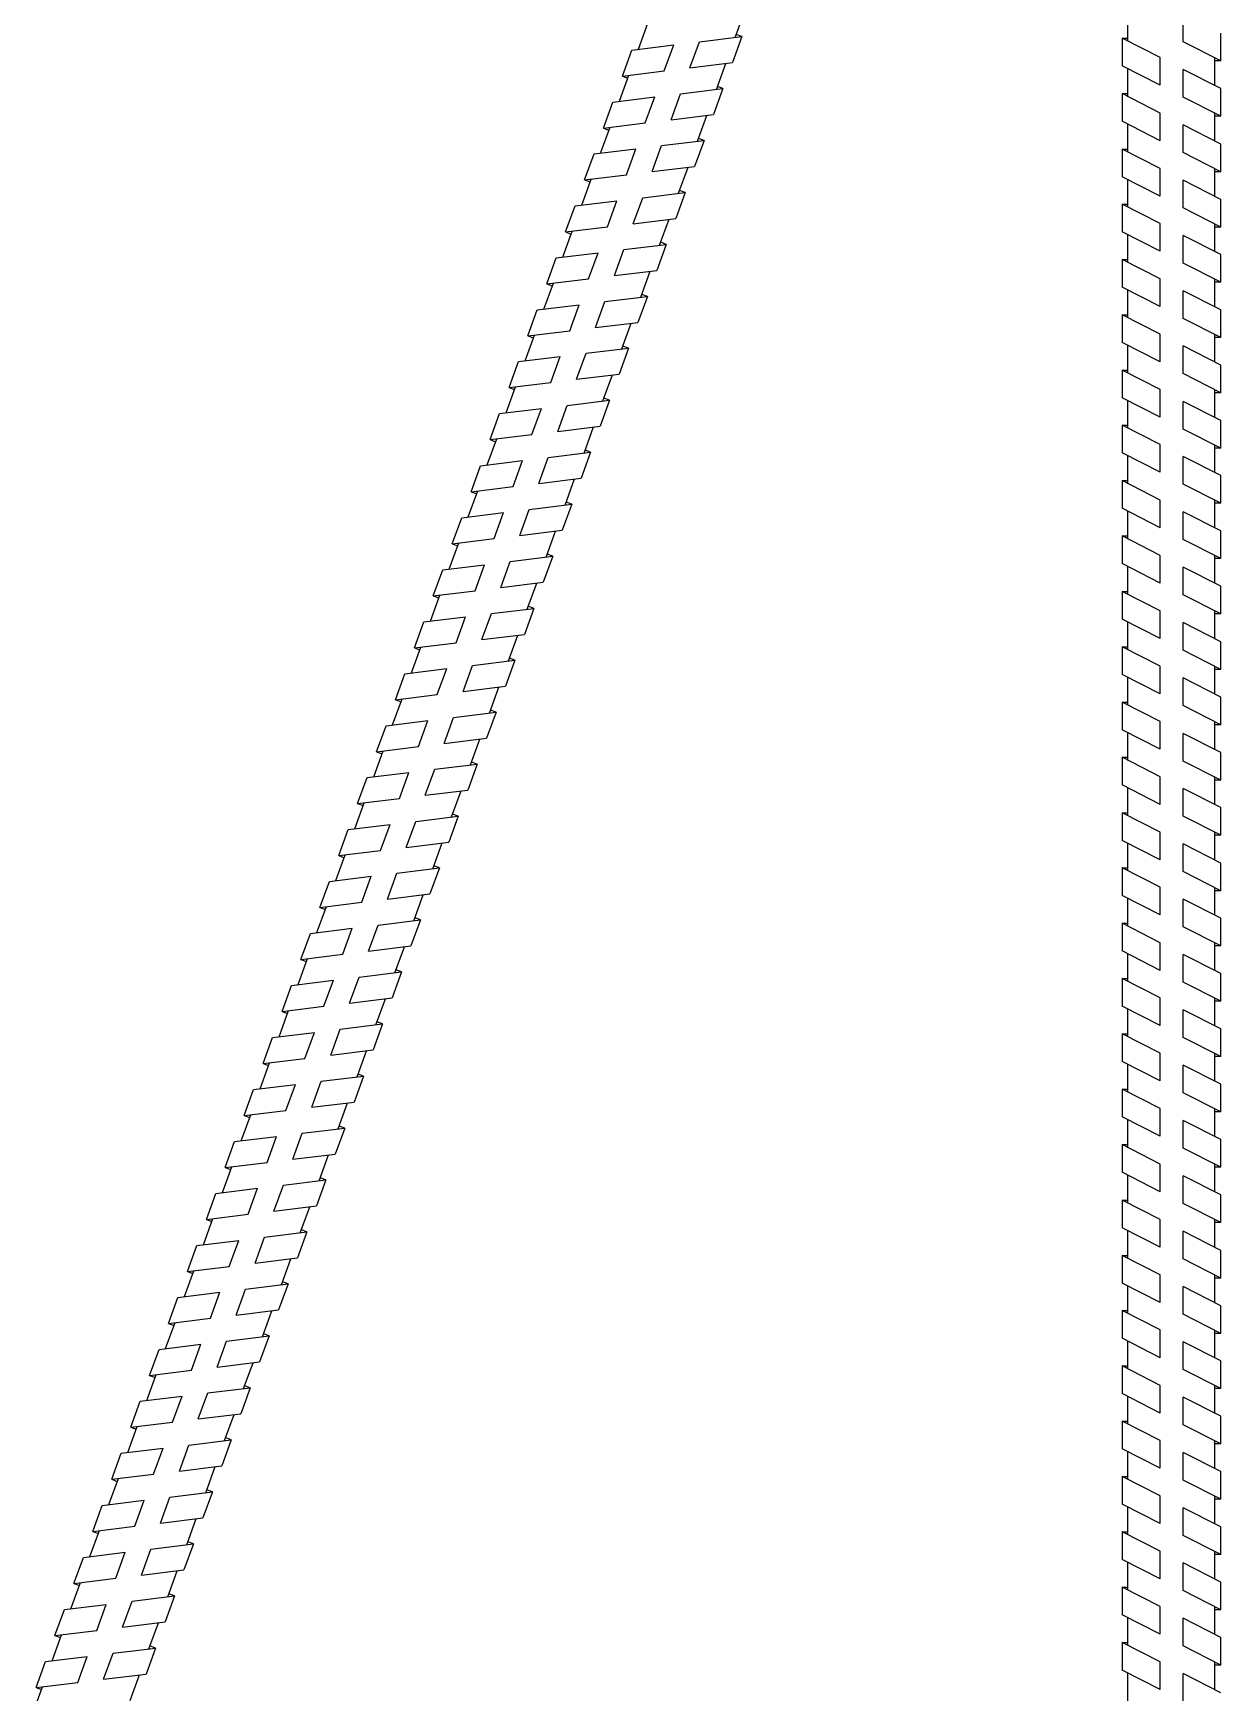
# Model space of a CAD drawing. Header units: millimetres. Extents: x -1985 to 969, y 203 to 500.
# Drawn here: x -1871.09 to -1865.08, y 458.97 to 467.37 of the extents above; entities that cross this region are included whole.
import ezdxf

# ---------------------------------------------------------------- set-up
doc = ezdxf.new("R2010")
doc.units = ezdxf.units.MM
doc.layers.add('ШПАЛА', color=7, linetype='Continuous')

msp = doc.modelspace()

# ---------------------------------------------------------------- linework, layer by layer
at = {"color": 252}
for p, q in [((-1867.7216, 467.324), (-1867.5068, 467.3504)), ((-1867.5068, 467.3504), (-1867.5546, 467.2188)), ((-1867.5068, 467.3503), (-1867.5351, 467.3607)), ((-1865.5829, 467.342), (-1865.5528, 467.342)), ((-1865.5829, 467.342), (-1865.5829, 467.202)), ((-1865.39, 467.2437), (-1865.5829, 467.342)), ((-1865.0829, 467.2274), (-1865.2731, 467.3243)), ((-1865.0829, 467.2274), (-1865.0829, 467.3674)), ((-1868.1116, 467.1504), (-1868.0637, 467.282)), ((-1868.0637, 467.282), (-1867.8519, 467.308)), ((-1868.1116, 467.1504), (-1867.8998, 467.1764)), ((-1867.7695, 467.1924), (-1867.5546, 467.2188)), ((-1865.39, 467.1037), (-1865.5829, 467.202)), ((-1865.0829, 467.0872), (-1865.2731, 467.1841)), ((-1865.0829, 467.2274), (-1865.1128, 467.2274)), ((-1868.1116, 467.1504), (-1868.0835, 467.1402)), ((-1867.8175, 467.0607), (-1867.6026, 467.0871)), ((-1867.6026, 467.0871), (-1867.6505, 466.9555)), ((-1867.6026, 467.0871), (-1867.6309, 467.0974)), ((-1865.0829, 466.9472), (-1865.0829, 467.0872)), ((-1868.2074, 466.8871), (-1868.1596, 467.0187)), ((-1868.1596, 467.0187), (-1867.9477, 467.0447)), ((-1865.5829, 467.0615), (-1865.5528, 467.0615)), ((-1865.5829, 467.0615), (-1865.5829, 466.9215)), ((-1865.39, 466.9632), (-1865.5829, 467.0615)), ((-1865.0829, 466.9472), (-1865.2731, 467.0441)), ((-1868.2074, 466.8871), (-1867.9956, 466.9131)), ((-1867.8653, 466.9291), (-1867.6505, 466.9555)), ((-1865.39, 466.8232), (-1865.5829, 466.9215)), ((-1865.0829, 466.8067), (-1865.2731, 466.9036)), ((-1865.0829, 466.9472), (-1865.1128, 466.9472)), ((-1868.2074, 466.8871), (-1868.1794, 466.8769)), ((-1867.9129, 466.7984), (-1867.698, 466.8248)), ((-1867.698, 466.8248), (-1867.7459, 466.6932)), ((-1867.698, 466.8248), (-1867.7263, 466.8351)), ((-1868.3029, 466.6248), (-1868.255, 466.7564)), ((-1868.255, 466.7564), (-1868.0432, 466.7824)), ((-1865.5829, 466.7813), (-1865.5528, 466.7813)), ((-1865.5829, 466.7813), (-1865.5829, 466.6413)), ((-1865.39, 466.683), (-1865.5829, 466.7813)), ((-1865.0829, 466.6667), (-1865.2731, 466.7636)), ((-1865.0829, 466.6667), (-1865.0829, 466.8067)), ((-1868.3029, 466.6248), (-1868.0911, 466.6509)), ((-1867.9608, 466.6669), (-1867.7459, 466.6932)), ((-1865.0829, 466.6667), (-1865.1128, 466.6667)), ((-1868.3029, 466.6248), (-1868.2748, 466.6146)), ((-1867.7939, 466.5615), (-1867.8222, 466.5718)), ((-1865.39, 466.543), (-1865.5829, 466.6413)), ((-1865.0829, 466.5265), (-1865.2731, 466.6234)), ((-1868.3987, 466.3616), (-1868.3509, 466.4931)), ((-1868.3509, 466.4931), (-1868.139, 466.5191)), ((-1868.0087, 466.5351), (-1867.7939, 466.5615)), ((-1867.7939, 466.5615), (-1867.8418, 466.4299)), ((-1865.5829, 466.5022), (-1865.5528, 466.5022)), ((-1865.5829, 466.5022), (-1865.5829, 466.3622)), ((-1865.39, 466.4039), (-1865.5829, 466.5022)), ((-1865.0829, 466.3865), (-1865.2731, 466.4834)), ((-1865.0829, 466.3865), (-1865.0829, 466.5265)), ((-1868.0566, 466.4036), (-1867.8418, 466.4299)), ((-1868.3987, 466.3616), (-1868.1869, 466.3876)), ((-1868.3987, 466.3616), (-1868.3707, 466.3513)), ((-1865.39, 466.2639), (-1865.5829, 466.3622)), ((-1865.0829, 466.2474), (-1865.2731, 466.3443)), ((-1865.0829, 466.3865), (-1865.1128, 466.3865)), ((-1868.4943, 466.099), (-1868.4464, 466.2306)), ((-1868.4464, 466.2306), (-1868.2346, 466.2566)), ((-1868.1043, 466.2726), (-1867.8894, 466.299)), ((-1867.8894, 466.299), (-1867.9373, 466.1674)), ((-1867.8894, 466.299), (-1867.9177, 466.3093)), ((-1865.0829, 466.1074), (-1865.0829, 466.2474)), ((-1868.1522, 466.141), (-1867.9373, 466.1674)), ((-1865.5829, 466.222), (-1865.5528, 466.222)), ((-1865.5829, 466.222), (-1865.5829, 466.082)), ((-1865.39, 466.1237), (-1865.5829, 466.222)), ((-1865.0829, 466.1074), (-1865.2731, 466.2043)), ((-1868.4943, 466.099), (-1868.2825, 466.125)), ((-1868.4943, 466.099), (-1868.4662, 466.0888)), ((-1865.39, 465.9837), (-1865.5829, 466.082)), ((-1865.0829, 465.9672), (-1865.2731, 466.0641)), ((-1865.0829, 466.1074), (-1865.1128, 466.1074)), ((-1868.5422, 465.9673), (-1868.3304, 465.9933)), ((-1868.2001, 466.0093), (-1867.9853, 466.0357)), ((-1867.9853, 466.0357), (-1868.0331, 465.9041)), ((-1867.9853, 466.0357), (-1868.0136, 466.046)), ((-1868.5901, 465.8357), (-1868.5422, 465.9673)), ((-1868.248, 465.8777), (-1868.0331, 465.9041)), ((-1865.5829, 465.9426), (-1865.5528, 465.9426)), ((-1865.5829, 465.9426), (-1865.5829, 465.8026)), ((-1865.39, 465.8443), (-1865.5829, 465.9426)), ((-1865.0829, 465.8272), (-1865.2731, 465.9241)), ((-1865.0829, 465.8272), (-1865.0829, 465.9672)), ((-1868.5901, 465.8357), (-1868.3783, 465.8617)), ((-1868.5901, 465.8357), (-1868.562, 465.8255)), ((-1865.0829, 465.8272), (-1865.1128, 465.8272)), ((-1868.6375, 465.7056), (-1868.4257, 465.7316)), ((-1868.2954, 465.7476), (-1868.0805, 465.7739)), ((-1868.0805, 465.7739), (-1868.1284, 465.6424)), ((-1868.0805, 465.7739), (-1868.1088, 465.7842)), ((-1865.39, 465.7043), (-1865.5829, 465.8026)), ((-1865.0829, 465.6878), (-1865.2731, 465.7847)), ((-1868.6854, 465.574), (-1868.6375, 465.7056)), ((-1868.3433, 465.616), (-1868.1284, 465.6424)), ((-1865.5829, 465.6624), (-1865.5528, 465.6624)), ((-1865.5829, 465.6624), (-1865.5829, 465.5224)), ((-1865.39, 465.5641), (-1865.5829, 465.6624)), ((-1865.0829, 465.5478), (-1865.2731, 465.6447)), ((-1865.0829, 465.5478), (-1865.0829, 465.6878)), ((-1868.6854, 465.574), (-1868.4735, 465.6)), ((-1868.6854, 465.574), (-1868.6573, 465.5638)), ((-1868.3912, 465.4843), (-1868.1763, 465.5106)), ((-1868.1763, 465.5106), (-1868.2242, 465.3791)), ((-1868.1763, 465.5106), (-1868.2047, 465.5209)), ((-1865.39, 465.4241), (-1865.5829, 465.5224)), ((-1865.0829, 465.4077), (-1865.2731, 465.5045)), ((-1865.0829, 465.5478), (-1865.1128, 465.5478)), ((-1868.7812, 465.3107), (-1868.7333, 465.4423)), ((-1868.7333, 465.4423), (-1868.5215, 465.4683)), ((-1865.0829, 465.2677), (-1865.0829, 465.4077)), ((-1868.7812, 465.3107), (-1868.5694, 465.3367)), ((-1868.7812, 465.3107), (-1868.7531, 465.3005)), ((-1868.4391, 465.3527), (-1868.2242, 465.3791)), ((-1865.5829, 465.3838), (-1865.5528, 465.3838)), ((-1865.5829, 465.3838), (-1865.5829, 465.2438)), ((-1865.39, 465.2856), (-1865.5829, 465.3838)), ((-1865.0829, 465.2677), (-1865.2731, 465.3645)), ((-1868.4871, 465.221), (-1868.2722, 465.2473)), ((-1868.2722, 465.2473), (-1868.3201, 465.1158)), ((-1868.2722, 465.2473), (-1868.3005, 465.2576)), ((-1865.39, 465.1456), (-1865.5829, 465.2438)), ((-1865.0829, 465.1291), (-1865.2731, 465.226)), ((-1865.0829, 465.2677), (-1865.1128, 465.2677)), ((-1868.877, 465.0474), (-1868.8292, 465.179)), ((-1868.8292, 465.179), (-1868.6173, 465.205)), ((-1868.877, 465.0474), (-1868.6652, 465.0734)), ((-1868.5349, 465.0894), (-1868.3201, 465.1158)), ((-1865.5829, 465.1036), (-1865.5528, 465.1036)), ((-1865.5829, 465.1036), (-1865.5829, 464.9636)), ((-1865.39, 465.0054), (-1865.5829, 465.1036)), ((-1865.0829, 464.9891), (-1865.2731, 465.086)), ((-1865.0829, 464.9891), (-1865.0829, 465.1291)), ((-1868.877, 465.0474), (-1868.849, 465.0372)), ((-1868.5829, 464.9577), (-1868.368, 464.984)), ((-1868.368, 464.984), (-1868.4159, 464.8525)), ((-1868.368, 464.984), (-1868.3963, 464.9943)), ((-1865.0829, 464.9891), (-1865.1128, 464.9891)), ((-1868.9729, 464.7841), (-1868.925, 464.9157)), ((-1868.925, 464.9157), (-1868.7132, 464.9417)), ((-1865.39, 464.8654), (-1865.5829, 464.9636)), ((-1865.0829, 464.8489), (-1865.2731, 464.9458)), ((-1868.9729, 464.7841), (-1868.761, 464.8101)), ((-1868.6308, 464.8261), (-1868.4159, 464.8525)), ((-1865.5829, 464.8234), (-1865.5528, 464.8234)), ((-1865.5829, 464.8234), (-1865.5829, 464.6834)), ((-1865.39, 464.7252), (-1865.5829, 464.8234)), ((-1865.0829, 464.7089), (-1865.2731, 464.8058)), ((-1865.0829, 464.7089), (-1865.0829, 464.8489)), ((-1868.9729, 464.7841), (-1868.9448, 464.7739)), ((-1868.6788, 464.6941), (-1868.464, 464.7205)), ((-1868.464, 464.7205), (-1868.5118, 464.5889)), ((-1868.464, 464.7205), (-1868.4923, 464.7308)), ((-1869.0688, 464.5205), (-1869.0209, 464.6521)), ((-1869.0209, 464.6521), (-1868.8091, 464.6781)), ((-1865.39, 464.5852), (-1865.5829, 464.6834)), ((-1865.0829, 464.5687), (-1865.2731, 464.6656)), ((-1865.0829, 464.7089), (-1865.1128, 464.7089)), ((-1868.7267, 464.5625), (-1868.5118, 464.5889)), ((-1865.0829, 464.4287), (-1865.0829, 464.5687)), ((-1869.0688, 464.5205), (-1868.857, 464.5465)), ((-1869.0688, 464.5205), (-1869.0407, 464.5103)), ((-1868.5598, 464.4572), (-1868.5881, 464.4675)), ((-1865.5829, 464.5432), (-1865.5528, 464.5432)), ((-1865.5829, 464.5432), (-1865.5829, 464.4032)), ((-1865.39, 464.445), (-1865.5829, 464.5432)), ((-1865.0829, 464.4287), (-1865.2731, 464.5256)), ((-1869.1646, 464.2572), (-1869.1168, 464.3888)), ((-1869.1168, 464.3888), (-1868.9049, 464.4148)), ((-1868.7747, 464.4308), (-1868.5598, 464.4572)), ((-1868.5598, 464.4572), (-1868.6077, 464.3256)), ((-1865.39, 464.305), (-1865.5829, 464.4032)), ((-1865.0829, 464.2885), (-1865.2731, 464.3854)), ((-1865.0829, 464.4287), (-1865.1128, 464.4287)), ((-1868.8225, 464.2992), (-1868.6077, 464.3256)), ((-1869.1646, 464.2572), (-1868.9528, 464.2832)), ((-1869.1646, 464.2572), (-1869.1366, 464.247)), ((-1865.5829, 464.2628), (-1865.5829, 464.1228)), ((-1865.39, 464.1645), (-1865.5829, 464.2628)), ((-1865.5829, 464.2627), (-1865.5528, 464.2627)), ((-1865.0829, 464.1485), (-1865.2731, 464.2454)), ((-1865.0829, 464.1485), (-1865.0829, 464.2885)), ((-1869.2122, 464.1265), (-1869.0004, 464.1525)), ((-1868.8701, 464.1685), (-1868.6552, 464.1949)), ((-1868.6552, 464.1949), (-1868.7031, 464.0634)), ((-1868.6552, 464.1949), (-1868.6835, 464.2052)), ((-1865.0829, 464.1485), (-1865.1128, 464.1485)), ((-1869.2601, 463.995), (-1869.2122, 464.1265)), ((-1868.918, 464.037), (-1868.7031, 464.0634)), ((-1865.39, 464.0245), (-1865.5829, 464.1228)), ((-1865.0829, 464.008), (-1865.2731, 464.1049)), ((-1869.2601, 463.995), (-1869.0483, 464.021)), ((-1869.2601, 463.995), (-1869.232, 463.9847)), ((-1865.5829, 463.9826), (-1865.5528, 463.9826)), ((-1865.5829, 463.9826), (-1865.5829, 463.8426)), ((-1865.39, 463.8843), (-1865.5829, 463.9826)), ((-1865.0829, 463.868), (-1865.2731, 463.9649)), ((-1865.0829, 463.868), (-1865.0829, 464.008)), ((-1869.308, 463.8632), (-1869.0962, 463.8892)), ((-1868.9659, 463.9052), (-1868.7511, 463.9316)), ((-1868.7511, 463.9316), (-1868.799, 463.8001)), ((-1868.7511, 463.9316), (-1868.7794, 463.9419)), ((-1869.3559, 463.7317), (-1869.308, 463.8632)), ((-1869.0138, 463.7737), (-1868.799, 463.8001)), ((-1865.39, 463.7443), (-1865.5829, 463.8426)), ((-1865.0829, 463.7278), (-1865.2731, 463.8247)), ((-1865.0829, 463.868), (-1865.1128, 463.868)), ((-1869.3559, 463.7317), (-1869.1441, 463.7577)), ((-1869.3559, 463.7317), (-1869.3279, 463.7215)), ((-1865.0829, 463.5878), (-1865.0829, 463.7278)), ((-1869.4036, 463.6007), (-1869.1918, 463.6267)), ((-1869.0615, 463.6427), (-1868.8466, 463.6691)), ((-1868.8466, 463.6691), (-1868.8945, 463.5375)), ((-1868.8466, 463.6691), (-1868.8749, 463.6794)), ((-1865.5829, 463.7035), (-1865.5528, 463.7035)), ((-1865.5829, 463.7035), (-1865.5829, 463.5635)), ((-1865.39, 463.6052), (-1865.5829, 463.7035)), ((-1865.0829, 463.5878), (-1865.2731, 463.6847)), ((-1869.4515, 463.4691), (-1869.4036, 463.6007)), ((-1865.39, 463.4652), (-1865.5829, 463.5635)), ((-1865.0829, 463.4487), (-1865.2731, 463.5456)), ((-1865.0829, 463.5878), (-1865.1128, 463.5878)), ((-1869.4515, 463.4691), (-1869.2397, 463.4951)), ((-1869.4515, 463.4691), (-1869.4234, 463.4589)), ((-1869.1094, 463.5111), (-1868.8945, 463.5375)), ((-1869.1573, 463.3794), (-1868.9425, 463.4058)), ((-1868.9425, 463.4058), (-1868.9903, 463.2742)), ((-1868.9425, 463.4058), (-1868.9708, 463.4161)), ((-1865.5829, 463.4233), (-1865.5528, 463.4233)), ((-1865.5829, 463.4233), (-1865.5829, 463.2833)), ((-1865.39, 463.325), (-1865.5829, 463.4233)), ((-1865.0829, 463.3087), (-1865.2731, 463.4056)), ((-1865.0829, 463.3087), (-1865.0829, 463.4487)), ((-1869.5473, 463.2058), (-1869.4994, 463.3374)), ((-1869.4994, 463.3374), (-1869.2876, 463.3634)), ((-1865.0829, 463.3087), (-1865.1128, 463.3087)), ((-1869.5473, 463.2058), (-1869.3355, 463.2319)), ((-1869.5473, 463.2058), (-1869.5192, 463.1956)), ((-1869.2052, 463.2478), (-1868.9903, 463.2742)), ((-1865.39, 463.185), (-1865.5829, 463.2833)), ((-1865.0829, 463.1685), (-1865.2731, 463.2654)), ((-1869.2526, 463.1176), (-1869.0377, 463.144)), ((-1869.0377, 463.144), (-1869.0856, 463.0124)), ((-1869.0377, 463.144), (-1869.066, 463.1543)), ((-1865.5829, 463.1439), (-1865.5528, 463.1439)), ((-1865.5829, 463.1439), (-1865.5829, 463.0039)), ((-1865.39, 463.0456), (-1865.5829, 463.1439)), ((-1865.0829, 463.0285), (-1865.2731, 463.1254)), ((-1865.0829, 463.0285), (-1865.0829, 463.1685)), ((-1869.6426, 462.9441), (-1869.5947, 463.0756)), ((-1869.5947, 463.0756), (-1869.3829, 463.1016)), ((-1869.6426, 462.9441), (-1869.4308, 462.9701)), ((-1869.3005, 462.9861), (-1869.0856, 463.0124)), ((-1865.39, 462.9056), (-1865.5829, 463.0039)), ((-1865.0829, 462.8891), (-1865.2731, 462.986)), ((-1865.0829, 463.0285), (-1865.1128, 463.0285)), ((-1869.6426, 462.9441), (-1869.6145, 462.9338)), ((-1869.3484, 462.8543), (-1869.1336, 462.8807)), ((-1869.1336, 462.8807), (-1869.1815, 462.7492)), ((-1869.1336, 462.8807), (-1869.1619, 462.891)), ((-1865.0829, 462.7491), (-1865.0829, 462.8891)), ((-1869.7384, 462.6808), (-1869.6905, 462.8123)), ((-1869.6905, 462.8123), (-1869.4787, 462.8383)), ((-1865.5829, 462.8637), (-1865.5528, 462.8637)), ((-1865.5829, 462.8637), (-1865.5829, 462.7237)), ((-1865.39, 462.7654), (-1865.5829, 462.8637)), ((-1865.0829, 462.7491), (-1865.2731, 462.846)), ((-1869.7384, 462.6808), (-1869.5266, 462.7068)), ((-1869.3963, 462.7228), (-1869.1815, 462.7492)), ((-1865.39, 462.6254), (-1865.5829, 462.7237)), ((-1865.0829, 462.6089), (-1865.2731, 462.7058)), ((-1865.0829, 462.7491), (-1865.1128, 462.7491)), ((-1869.7384, 462.6808), (-1869.7104, 462.6705)), ((-1869.4443, 462.591), (-1869.2294, 462.6174)), ((-1869.2294, 462.6174), (-1869.2773, 462.4858)), ((-1869.2294, 462.6174), (-1869.2577, 462.6277)), ((-1869.8343, 462.4175), (-1869.7864, 462.549)), ((-1869.7864, 462.549), (-1869.5745, 462.575)), ((-1865.5829, 462.5843), (-1865.5528, 462.5843)), ((-1865.5829, 462.5843), (-1865.5829, 462.4443)), ((-1865.39, 462.4861), (-1865.5829, 462.5843)), ((-1865.0829, 462.4689), (-1865.2731, 462.5658)), ((-1865.0829, 462.4689), (-1865.0829, 462.6089)), ((-1869.4922, 462.4595), (-1869.2773, 462.4858)), ((-1865.0829, 462.4689), (-1865.1128, 462.4689)), ((-1869.8343, 462.4175), (-1869.6224, 462.4435)), ((-1869.8343, 462.4175), (-1869.8062, 462.4072)), ((-1865.39, 462.3461), (-1865.5829, 462.4443)), ((-1865.0829, 462.3296), (-1865.2731, 462.4265)), ((-1869.9301, 462.1542), (-1869.8822, 462.2857)), ((-1869.8822, 462.2857), (-1869.6704, 462.3117)), ((-1869.5401, 462.3277), (-1869.3252, 462.3541)), ((-1869.3252, 462.3541), (-1869.3731, 462.2226)), ((-1869.3252, 462.3541), (-1869.3535, 462.3644)), ((-1865.5829, 462.3041), (-1865.5528, 462.3041)), ((-1865.5829, 462.3041), (-1865.5829, 462.1641)), ((-1865.39, 462.2059), (-1865.5829, 462.3041)), ((-1865.0829, 462.1896), (-1865.2731, 462.2865)), ((-1865.0829, 462.1896), (-1865.0829, 462.3296)), ((-1869.588, 462.1962), (-1869.3731, 462.2226)), ((-1869.9301, 462.1542), (-1869.7183, 462.1802)), ((-1869.9301, 462.1542), (-1869.902, 462.1439)), ((-1865.39, 462.0659), (-1865.5829, 462.1641)), ((-1865.0829, 462.0494), (-1865.2731, 462.1463)), ((-1865.0829, 462.1896), (-1865.1128, 462.1896)), ((-1869.9781, 462.0221), (-1869.7663, 462.0482)), ((-1869.636, 462.0641), (-1869.4212, 462.0905)), ((-1869.4212, 462.0905), (-1869.4691, 461.959)), ((-1869.4212, 462.0905), (-1869.4495, 462.1008)), ((-1865.0829, 461.9094), (-1865.0829, 462.0494)), ((-1870.026, 461.8906), (-1869.9781, 462.0221)), ((-1869.6839, 461.9326), (-1869.4691, 461.959)), ((-1865.5829, 462.024), (-1865.5829, 461.884)), ((-1865.39, 461.9257), (-1865.5829, 462.024)), ((-1865.5829, 462.0239), (-1865.5528, 462.0239)), ((-1865.0829, 461.9094), (-1865.2731, 462.0063)), ((-1870.026, 461.8906), (-1869.8142, 461.9166)), ((-1870.026, 461.8906), (-1869.998, 461.8804)), ((-1865.39, 461.7857), (-1865.5829, 461.884)), ((-1865.0829, 461.7692), (-1865.2731, 461.8661)), ((-1865.0829, 461.9094), (-1865.1128, 461.9094)), ((-1870.074, 461.7588), (-1869.8621, 461.7849)), ((-1869.7319, 461.8009), (-1869.517, 461.8272)), ((-1869.517, 461.8272), (-1869.5649, 461.6957)), ((-1869.517, 461.8272), (-1869.5453, 461.8375)), ((-1870.1219, 461.6273), (-1870.074, 461.7588)), ((-1869.7798, 461.6693), (-1869.5649, 461.6957)), ((-1865.5829, 461.7438), (-1865.5528, 461.7438)), ((-1865.5829, 461.7438), (-1865.5829, 461.6038)), ((-1865.39, 461.6455), (-1865.5829, 461.7438)), ((-1865.0829, 461.6292), (-1865.2731, 461.7261)), ((-1865.0829, 461.6292), (-1865.0829, 461.7692)), ((-1870.1219, 461.6273), (-1869.91, 461.6533)), ((-1870.1219, 461.6273), (-1870.0938, 461.6171)), ((-1865.0829, 461.6292), (-1865.1128, 461.6292)), ((-1869.8273, 461.5386), (-1869.6125, 461.565)), ((-1869.6125, 461.565), (-1869.6603, 461.4334)), ((-1869.6125, 461.565), (-1869.6408, 461.5753)), ((-1865.39, 461.5055), (-1865.5829, 461.6038)), ((-1865.0829, 461.489), (-1865.2731, 461.5859)), ((-1870.2173, 461.365), (-1870.1694, 461.4966)), ((-1870.1694, 461.4966), (-1869.9576, 461.5226)), ((-1865.5829, 461.4633), (-1865.5528, 461.4633)), ((-1865.5829, 461.4633), (-1865.5829, 461.3233)), ((-1865.39, 461.365), (-1865.5829, 461.4633)), ((-1865.0829, 461.349), (-1865.2731, 461.4459)), ((-1865.0829, 461.349), (-1865.0829, 461.489)), ((-1870.2173, 461.365), (-1870.0055, 461.391)), ((-1870.2173, 461.365), (-1870.1892, 461.3548)), ((-1869.8752, 461.407), (-1869.6603, 461.4334)), ((-1869.9232, 461.2753), (-1869.7083, 461.3017)), ((-1869.7083, 461.3017), (-1869.7562, 461.1701)), ((-1869.7083, 461.3017), (-1869.7366, 461.312)), ((-1865.39, 461.225), (-1865.5829, 461.3233)), ((-1865.0829, 461.2085), (-1865.2731, 461.3054)), ((-1865.0829, 461.349), (-1865.1128, 461.349)), ((-1870.3132, 461.1017), (-1870.2653, 461.2333)), ((-1870.2653, 461.2333), (-1870.0534, 461.2593)), ((-1865.0829, 461.0685), (-1865.0829, 461.2085)), ((-1870.3132, 461.1017), (-1870.1013, 461.1277)), ((-1869.971, 461.1437), (-1869.7562, 461.1701)), ((-1865.5829, 461.1831), (-1865.5528, 461.1831)), ((-1865.5829, 461.1831), (-1865.5829, 461.0431)), ((-1865.39, 461.0848), (-1865.5829, 461.1831)), ((-1865.0829, 461.0685), (-1865.2731, 461.1654)), ((-1870.3132, 461.1017), (-1870.2851, 461.0915)), ((-1870.0187, 461.0128), (-1869.8038, 461.0391)), ((-1869.8038, 461.0391), (-1869.8517, 460.9076)), ((-1869.8038, 461.0391), (-1869.8322, 461.0494)), ((-1865.39, 460.9448), (-1865.5829, 461.0431)), ((-1865.0829, 460.9283), (-1865.2731, 461.0252)), ((-1865.0829, 461.0685), (-1865.1128, 461.0685)), ((-1870.4087, 460.8392), (-1870.3608, 460.9708)), ((-1870.3608, 460.9708), (-1870.149, 460.9968)), ((-1870.4087, 460.8392), (-1870.1969, 460.8652)), ((-1870.0666, 460.8812), (-1869.8517, 460.9076)), ((-1865.5829, 460.904), (-1865.5528, 460.904)), ((-1865.5829, 460.904), (-1865.5829, 460.764)), ((-1865.39, 460.8057), (-1865.5829, 460.904)), ((-1865.0829, 460.7883), (-1865.2731, 460.8852)), ((-1865.0829, 460.7883), (-1865.0829, 460.9283)), ((-1870.4087, 460.8392), (-1870.3806, 460.829)), ((-1870.1145, 460.7495), (-1869.8997, 460.7758)), ((-1869.8997, 460.7758), (-1869.9476, 460.6443)), ((-1869.8997, 460.7758), (-1869.928, 460.7862)), ((-1865.0829, 460.7883), (-1865.1128, 460.7883)), ((-1870.5045, 460.5759), (-1870.4567, 460.7075)), ((-1870.4567, 460.7075), (-1870.2448, 460.7335)), ((-1865.39, 460.6657), (-1865.5829, 460.764)), ((-1865.0829, 460.6492), (-1865.2731, 460.7461)), ((-1870.5045, 460.5759), (-1870.2927, 460.6019)), ((-1870.1624, 460.6179), (-1869.9476, 460.6443)), ((-1865.5829, 460.6238), (-1865.5528, 460.6238)), ((-1865.5829, 460.6238), (-1865.5829, 460.4838)), ((-1865.39, 460.5255), (-1865.5829, 460.6238)), ((-1865.0829, 460.5092), (-1865.2731, 460.6061)), ((-1865.0829, 460.5092), (-1865.0829, 460.6492)), ((-1870.5045, 460.5759), (-1870.4765, 460.5657)), ((-1869.9952, 460.5133), (-1870.0235, 460.5236)), ((-1870.6001, 460.3134), (-1870.5522, 460.445)), ((-1870.5522, 460.445), (-1870.3404, 460.471)), ((-1870.2101, 460.487), (-1869.9952, 460.5133)), ((-1869.9952, 460.5133), (-1870.0431, 460.3818)), ((-1865.39, 460.3855), (-1865.5829, 460.4838)), ((-1865.0829, 460.369), (-1865.2731, 460.4659)), ((-1865.0829, 460.5092), (-1865.1128, 460.5092)), ((-1870.258, 460.3554), (-1870.0431, 460.3818)), ((-1865.0829, 460.229), (-1865.0829, 460.369)), ((-1870.6001, 460.3134), (-1870.3882, 460.3394)), ((-1870.6001, 460.3134), (-1870.572, 460.3032)), ((-1865.5829, 460.3444), (-1865.5528, 460.3444)), ((-1865.5829, 460.3444), (-1865.5829, 460.2044)), ((-1865.39, 460.2461), (-1865.5829, 460.3444)), ((-1865.0829, 460.229), (-1865.2731, 460.3259)), ((-1870.6959, 460.0501), (-1870.648, 460.1817)), ((-1870.648, 460.1817), (-1870.4362, 460.2077)), ((-1870.3059, 460.2237), (-1870.0911, 460.25)), ((-1870.0911, 460.25), (-1870.1389, 460.1185)), ((-1870.0911, 460.25), (-1870.1194, 460.2603)), ((-1865.39, 460.1061), (-1865.5829, 460.2044)), ((-1865.0829, 460.0896), (-1865.2731, 460.1865)), ((-1865.0829, 460.229), (-1865.1128, 460.229)), ((-1870.3538, 460.0921), (-1870.1389, 460.1185)), ((-1870.6959, 460.0501), (-1870.4841, 460.0761)), ((-1870.6959, 460.0501), (-1870.6678, 460.0399)), ((-1865.5829, 460.0642), (-1865.5528, 460.0642)), ((-1865.5829, 460.0642), (-1865.5829, 459.9242)), ((-1865.39, 459.9659), (-1865.5829, 460.0642)), ((-1865.0829, 459.9496), (-1865.2731, 460.0465)), ((-1865.0829, 459.9496), (-1865.0829, 460.0896)), ((-1870.7439, 459.9184), (-1870.532, 459.9444)), ((-1870.4018, 459.9604), (-1870.1869, 459.9867)), ((-1870.1869, 459.9867), (-1870.2348, 459.8552)), ((-1870.1869, 459.9867), (-1870.2152, 459.997)), ((-1865.0829, 459.9496), (-1865.1128, 459.9496)), ((-1870.7917, 459.7868), (-1870.7439, 459.9184)), ((-1870.4496, 459.8288), (-1870.2348, 459.8552)), ((-1865.39, 459.8259), (-1865.5829, 459.9242)), ((-1865.0829, 459.8094), (-1865.2731, 459.9063)), ((-1870.7917, 459.7868), (-1870.5799, 459.8128)), ((-1870.7917, 459.7868), (-1870.7637, 459.7766)), ((-1865.5829, 459.7851), (-1865.5528, 459.7851)), ((-1865.5829, 459.7851), (-1865.5829, 459.6451)), ((-1865.39, 459.6868), (-1865.5829, 459.7851)), ((-1865.0829, 459.6694), (-1865.2731, 459.7663)), ((-1865.0829, 459.6694), (-1865.0829, 459.8094)), ((-1870.8397, 459.6551), (-1870.6279, 459.6811)), ((-1870.4976, 459.6971), (-1870.2827, 459.7235)), ((-1870.2827, 459.7235), (-1870.3306, 459.5919)), ((-1870.2827, 459.7234), (-1870.311, 459.7338)), ((-1870.8876, 459.5235), (-1870.8397, 459.6551)), ((-1865.39, 459.5468), (-1865.5829, 459.6451)), ((-1865.0829, 459.5303), (-1865.2731, 459.6272)), ((-1865.0829, 459.6694), (-1865.1128, 459.6694)), ((-1870.8876, 459.5235), (-1870.6757, 459.5495)), ((-1870.8876, 459.5235), (-1870.8595, 459.5133)), ((-1870.5455, 459.5655), (-1870.3306, 459.5919)), ((-1865.0829, 459.3903), (-1865.0829, 459.5303)), ((-1870.5935, 459.4335), (-1870.3787, 459.4599)), ((-1870.3787, 459.4599), (-1870.4265, 459.3283)), ((-1870.3787, 459.4599), (-1870.407, 459.4702)), ((-1865.5829, 459.5049), (-1865.5528, 459.5049)), ((-1865.5829, 459.5049), (-1865.5829, 459.3649)), ((-1865.39, 459.4066), (-1865.5829, 459.5049)), ((-1865.0829, 459.3903), (-1865.2731, 459.4872)), ((-1870.9835, 459.2599), (-1870.9356, 459.3915)), ((-1870.9356, 459.3915), (-1870.7238, 459.4175)), ((-1865.39, 459.2666), (-1865.5829, 459.3649)), ((-1865.0829, 459.2501), (-1865.2731, 459.347)), ((-1865.0829, 459.3903), (-1865.1128, 459.3903)), ((-1870.9835, 459.2599), (-1870.7717, 459.2859)), ((-1870.9835, 459.2599), (-1870.9554, 459.2497)), ((-1870.6414, 459.3019), (-1870.4265, 459.3283)), ((-1870.6894, 459.1702), (-1870.4745, 459.1966)), ((-1870.4745, 459.1966), (-1870.5224, 459.065)), ((-1870.4745, 459.1966), (-1870.5028, 459.2069)), ((-1865.5829, 459.2247), (-1865.5528, 459.2247)), ((-1865.5829, 459.2247), (-1865.5829, 459.0847)), ((-1865.39, 459.1264), (-1865.5829, 459.2247)), ((-1865.0829, 459.1101), (-1865.2731, 459.207)), ((-1865.0829, 459.1101), (-1865.0829, 459.2501)), ((-1871.0793, 458.9966), (-1871.0315, 459.1282)), ((-1871.0315, 459.1282), (-1870.8196, 459.1542)), ((-1865.0829, 459.1101), (-1865.1128, 459.1101)), ((-1871.0793, 458.9966), (-1870.8675, 459.0226)), ((-1870.7372, 459.0386), (-1870.5224, 459.065)), ((-1865.39, 458.9864), (-1865.5829, 459.0847)), ((-1865.0829, 458.9699), (-1865.2731, 459.0668)), ((-1871.0793, 458.9966), (-1871.0513, 458.9864))]:
    msp.add_line(p, q, dxfattribs=at)
at = {"layer": 'ШПАЛА', "color": 252}
for p, q in [((-1868.0305, 467.286), (-1867.9824, 467.4181)), ((-1867.5403, 467.3462), (-1867.4923, 467.4783)), ((-1865.5528, 467.3266), (-1865.5528, 467.4668)), ((-1865.2731, 467.3243), (-1865.2731, 467.4643)), ((-1867.7695, 467.1924), (-1867.7216, 467.324)), ((-1867.8998, 467.1764), (-1867.8519, 467.308)), ((-1865.39, 467.1037), (-1865.39, 467.2437)), ((-1865.1128, 467.1024), (-1865.1128, 467.2426)), ((-1868.1263, 467.0228), (-1868.0783, 467.1545)), ((-1867.6361, 467.0829), (-1867.5882, 467.2147)), ((-1865.5528, 467.0461), (-1865.5528, 467.1866)), ((-1865.2731, 467.0441), (-1865.2731, 467.1841)), ((-1867.9956, 466.9131), (-1867.9477, 467.0447)), ((-1867.8653, 466.9291), (-1867.8175, 467.0607)), ((-1867.7316, 466.8207), (-1867.684, 466.9514)), ((-1865.5528, 466.7659), (-1865.5528, 466.9061)), ((-1865.39, 466.8232), (-1865.39, 466.9632)), ((-1865.2731, 466.7636), (-1865.2731, 466.9036)), ((-1865.1128, 466.8219), (-1865.1128, 466.9624)), ((-1868.2217, 466.7605), (-1868.1742, 466.8912)), ((-1868.0911, 466.6509), (-1868.0432, 466.7824)), ((-1867.9608, 466.6669), (-1867.9129, 466.7984)), ((-1867.8274, 466.5574), (-1867.7795, 466.6891)), ((-1865.39, 466.543), (-1865.39, 466.683)), ((-1865.1128, 466.5417), (-1865.1128, 466.6819)), ((-1868.3176, 466.4972), (-1868.2696, 466.6289)), ((-1865.5528, 466.4868), (-1865.5528, 466.6259)), ((-1865.2731, 466.4834), (-1865.2731, 466.6234)), ((-1868.1869, 466.3876), (-1868.139, 466.5191)), ((-1868.0566, 466.4036), (-1868.0087, 466.5351)), ((-1867.923, 466.2948), (-1867.8753, 466.4258)), ((-1865.39, 466.2639), (-1865.39, 466.4039)), ((-1865.1128, 466.2626), (-1865.1128, 466.4017)), ((-1868.4131, 466.2347), (-1868.3655, 466.3656)), ((-1865.5528, 466.2066), (-1865.5528, 466.3468)), ((-1865.2731, 466.2043), (-1865.2731, 466.3443)), ((-1868.2825, 466.125), (-1868.2346, 466.2566)), ((-1868.1522, 466.141), (-1868.1043, 466.2726)), ((-1868.0188, 466.0315), (-1867.9709, 466.1633)), ((-1868.509, 465.9714), (-1868.461, 466.1031)), ((-1865.5528, 465.9273), (-1865.5528, 466.0666)), ((-1865.39, 465.9837), (-1865.39, 466.1237)), ((-1865.2731, 465.9241), (-1865.2731, 466.0641)), ((-1865.1128, 465.9825), (-1865.1128, 466.1226)), ((-1868.3783, 465.8617), (-1868.3304, 465.9933)), ((-1868.248, 465.8777), (-1868.2001, 466.0093)), ((-1868.1141, 465.7698), (-1868.0667, 465.9)), ((-1868.6042, 465.7096), (-1868.5568, 465.8398)), ((-1865.39, 465.7043), (-1865.39, 465.8443)), ((-1865.1128, 465.7031), (-1865.1128, 465.8425)), ((-1868.4735, 465.6), (-1868.4257, 465.7316)), ((-1868.3433, 465.616), (-1868.2954, 465.7476)), ((-1865.5528, 465.6471), (-1865.5528, 465.7873)), ((-1865.2731, 465.6447), (-1865.2731, 465.7847)), ((-1868.7, 465.4463), (-1868.6521, 465.5781)), ((-1868.2099, 465.5065), (-1868.162, 465.6383)), ((-1865.39, 465.4241), (-1865.39, 465.5641)), ((-1865.1128, 465.4229), (-1865.1128, 465.5631)), ((-1868.4391, 465.3527), (-1868.3912, 465.4843)), ((-1865.5528, 465.3685), (-1865.5528, 465.5071)), ((-1865.2731, 465.3645), (-1865.2731, 465.5045)), ((-1868.5694, 465.3367), (-1868.5215, 465.4683)), ((-1868.7959, 465.183), (-1868.7479, 465.3148)), ((-1868.3057, 465.2432), (-1868.2578, 465.375)), ((-1868.5349, 465.0894), (-1868.4871, 465.221)), ((-1865.5528, 465.0883), (-1865.5528, 465.2285)), ((-1865.39, 465.1456), (-1865.39, 465.2856)), ((-1865.2731, 465.086), (-1865.2731, 465.226)), ((-1865.1128, 465.1443), (-1865.1128, 465.2829)), ((-1868.6652, 465.0734), (-1868.6173, 465.205)), ((-1868.4016, 464.9799), (-1868.3536, 465.1117)), ((-1868.8917, 464.9197), (-1868.8438, 465.0515)), ((-1865.39, 464.8654), (-1865.39, 465.0054)), ((-1865.1128, 464.8641), (-1865.1128, 465.0043)), ((-1868.761, 464.8101), (-1868.7132, 464.9417)), ((-1868.6308, 464.8261), (-1868.5829, 464.9577)), ((-1865.5528, 464.8081), (-1865.5528, 464.9483)), ((-1865.2731, 464.8058), (-1865.2731, 464.9458)), ((-1868.4975, 464.7163), (-1868.4495, 464.8484)), ((-1868.9877, 464.6562), (-1868.9396, 464.7882)), ((-1865.39, 464.5852), (-1865.39, 464.7252)), ((-1865.1128, 464.5839), (-1865.1128, 464.7241)), ((-1868.857, 464.5465), (-1868.8091, 464.6781)), ((-1868.7267, 464.5625), (-1868.6788, 464.6941)), ((-1865.5528, 464.5279), (-1865.5528, 464.6681)), ((-1865.2731, 464.5256), (-1865.2731, 464.6656)), ((-1868.5933, 464.4531), (-1868.5454, 464.5848)), ((-1869.0835, 464.3929), (-1869.0355, 464.5246)), ((-1868.9528, 464.2832), (-1868.9049, 464.4148)), ((-1868.8225, 464.2992), (-1868.7747, 464.4308)), ((-1865.5528, 464.2474), (-1865.5528, 464.3879)), ((-1865.39, 464.305), (-1865.39, 464.445)), ((-1865.2731, 464.2454), (-1865.2731, 464.3854)), ((-1865.1128, 464.3037), (-1865.1128, 464.4439)), ((-1868.6888, 464.1908), (-1868.6412, 464.3215)), ((-1869.1789, 464.1306), (-1869.1314, 464.2613)), ((-1869.0483, 464.021), (-1869.0004, 464.1525)), ((-1868.918, 464.037), (-1868.8701, 464.1685)), ((-1865.39, 464.0245), (-1865.39, 464.1645)), ((-1865.1128, 464.0232), (-1865.1128, 464.1637)), ((-1868.7846, 463.9275), (-1868.7367, 464.0592)), ((-1865.5528, 463.9672), (-1865.5528, 464.1074)), ((-1865.2731, 463.9649), (-1865.2731, 464.1049)), ((-1869.2748, 463.8673), (-1869.2268, 463.9991)), ((-1869.1441, 463.7577), (-1869.0962, 463.8892)), ((-1869.0138, 463.7737), (-1868.9659, 463.9052)), ((-1865.39, 463.7443), (-1865.39, 463.8843)), ((-1865.1128, 463.743), (-1865.1128, 463.8832)), ((-1868.8802, 463.665), (-1868.8325, 463.7959)), ((-1865.5528, 463.6881), (-1865.5528, 463.8272)), ((-1865.2731, 463.6847), (-1865.2731, 463.8247)), ((-1869.3703, 463.6048), (-1869.3227, 463.7358)), ((-1869.2397, 463.4951), (-1869.1918, 463.6267)), ((-1869.1094, 463.5111), (-1869.0615, 463.6427)), ((-1865.5528, 463.4079), (-1865.5528, 463.5481)), ((-1865.39, 463.4652), (-1865.39, 463.6052)), ((-1865.2731, 463.4056), (-1865.2731, 463.5456)), ((-1865.1128, 463.4639), (-1865.1128, 463.603)), ((-1869.4662, 463.3415), (-1869.4182, 463.4732)), ((-1868.976, 463.4017), (-1868.9281, 463.5334)), ((-1869.2052, 463.2478), (-1869.1573, 463.3794)), ((-1869.3355, 463.2319), (-1869.2876, 463.3634)), ((-1865.39, 463.185), (-1865.39, 463.325)), ((-1865.1128, 463.1837), (-1865.1128, 463.3239)), ((-1869.5614, 463.0797), (-1869.514, 463.2099)), ((-1869.0713, 463.1399), (-1869.0239, 463.2701)), ((-1865.5528, 463.1285), (-1865.5528, 463.2679)), ((-1865.2731, 463.1254), (-1865.2731, 463.2654)), ((-1869.4308, 462.9701), (-1869.3829, 463.1016)), ((-1869.3005, 462.9861), (-1869.2526, 463.1176)), ((-1865.39, 462.9056), (-1865.39, 463.0456)), ((-1865.1128, 462.9043), (-1865.1128, 463.0437)), ((-1869.1671, 462.8766), (-1869.1192, 463.0083)), ((-1865.5528, 462.8483), (-1865.5528, 462.9885)), ((-1865.2731, 462.846), (-1865.2731, 462.986)), ((-1869.6573, 462.8164), (-1869.6093, 462.9481)), ((-1869.5266, 462.7068), (-1869.4787, 462.8383)), ((-1869.3963, 462.7228), (-1869.3484, 462.8543)), ((-1869.263, 462.6133), (-1869.215, 462.745)), ((-1865.5528, 462.569), (-1865.5528, 462.7083)), ((-1865.39, 462.6254), (-1865.39, 462.7654)), ((-1865.2731, 462.5658), (-1865.2731, 462.7058)), ((-1865.1128, 462.6242), (-1865.1128, 462.7643)), ((-1869.7531, 462.5531), (-1869.7052, 462.6848)), ((-1869.6224, 462.4435), (-1869.5745, 462.575)), ((-1869.4922, 462.4595), (-1869.4443, 462.591)), ((-1869.3588, 462.35), (-1869.3108, 462.4817)), ((-1865.39, 462.3461), (-1865.39, 462.4861)), ((-1865.1128, 462.3448), (-1865.1128, 462.4842)), ((-1869.8489, 462.2898), (-1869.801, 462.4215)), ((-1865.5528, 462.2888), (-1865.5528, 462.429)), ((-1865.2731, 462.2865), (-1865.2731, 462.4265)), ((-1869.7183, 462.1802), (-1869.6704, 462.3117)), ((-1869.588, 462.1962), (-1869.5401, 462.3277)), ((-1869.4547, 462.0864), (-1869.4067, 462.2184)), ((-1865.39, 462.0659), (-1865.39, 462.2059)), ((-1865.1128, 462.0646), (-1865.1128, 462.2048)), ((-1869.9449, 462.0262), (-1869.8968, 462.1583)), ((-1865.5528, 462.0086), (-1865.5528, 462.1488)), ((-1865.2731, 462.0063), (-1865.2731, 462.1463)), ((-1869.8142, 461.9166), (-1869.7663, 462.0482)), ((-1869.6839, 461.9326), (-1869.636, 462.0641)), ((-1869.5506, 461.8231), (-1869.5026, 461.9549)), ((-1870.0407, 461.7629), (-1869.9928, 461.8947)), ((-1865.5528, 461.7284), (-1865.5528, 461.8686)), ((-1865.39, 461.7857), (-1865.39, 461.9257)), ((-1865.2731, 461.7261), (-1865.2731, 461.8661)), ((-1865.1128, 461.7844), (-1865.1128, 461.9246)), ((-1869.91, 461.6533), (-1869.8621, 461.7849)), ((-1869.7798, 461.6693), (-1869.7319, 461.8009)), ((-1870.1362, 461.5007), (-1870.0886, 461.6314)), ((-1869.646, 461.5609), (-1869.5984, 461.6916)), ((-1865.39, 461.5055), (-1865.39, 461.6455)), ((-1865.1128, 461.5042), (-1865.1128, 461.6444)), ((-1869.8752, 461.407), (-1869.8273, 461.5386)), ((-1865.5528, 461.4479), (-1865.5528, 461.5884)), ((-1865.2731, 461.4459), (-1865.2731, 461.5859)), ((-1870.0055, 461.391), (-1869.9576, 461.5226)), ((-1870.232, 461.2374), (-1870.184, 461.3691)), ((-1869.7418, 461.2976), (-1869.6939, 461.4293)), ((-1865.39, 461.225), (-1865.39, 461.365)), ((-1865.1128, 461.2237), (-1865.1128, 461.3642)), ((-1869.971, 461.1437), (-1869.9232, 461.2753)), ((-1865.5528, 461.1677), (-1865.5528, 461.3079)), ((-1865.2731, 461.1654), (-1865.2731, 461.3054)), ((-1870.1013, 461.1277), (-1870.0534, 461.2593)), ((-1870.3275, 460.9748), (-1870.2799, 461.1058)), ((-1869.8374, 461.035), (-1869.7897, 461.166)), ((-1865.5528, 460.8886), (-1865.5528, 461.0277)), ((-1865.39, 460.9448), (-1865.39, 461.0848)), ((-1865.2731, 460.8852), (-1865.2731, 461.0252)), ((-1865.1128, 460.9435), (-1865.1128, 461.0837)), ((-1870.1969, 460.8652), (-1870.149, 460.9968)), ((-1870.0666, 460.8812), (-1870.0187, 461.0128)), ((-1869.9332, 460.7717), (-1869.8853, 460.9035)), ((-1870.4234, 460.7115), (-1870.3754, 460.8433)), ((-1865.39, 460.6657), (-1865.39, 460.8057)), ((-1865.1128, 460.6644), (-1865.1128, 460.8035)), ((-1870.2927, 460.6019), (-1870.2448, 460.7335)), ((-1870.1624, 460.6179), (-1870.1145, 460.7495)), ((-1865.5528, 460.6084), (-1865.5528, 460.7486)), ((-1865.2731, 460.6061), (-1865.2731, 460.7461)), ((-1870.0288, 460.5092), (-1869.9811, 460.6402)), ((-1870.5189, 460.449), (-1870.4713, 460.58)), ((-1865.39, 460.3855), (-1865.39, 460.5255)), ((-1865.1128, 460.3842), (-1865.1128, 460.5244)), ((-1870.3882, 460.3394), (-1870.3404, 460.471)), ((-1870.258, 460.3554), (-1870.2101, 460.487)), ((-1865.5528, 460.329), (-1865.5528, 460.4684)), ((-1865.2731, 460.3259), (-1865.2731, 460.4659)), ((-1870.1246, 460.2459), (-1870.0767, 460.3777)), ((-1870.6148, 460.1857), (-1870.5668, 460.3175)), ((-1870.4841, 460.0761), (-1870.4362, 460.2077)), ((-1870.3538, 460.0921), (-1870.3059, 460.2237)), ((-1865.5528, 460.0489), (-1865.5528, 460.189)), ((-1865.39, 460.1061), (-1865.39, 460.2461)), ((-1865.2731, 460.0465), (-1865.2731, 460.1865)), ((-1865.1128, 460.1049), (-1865.1128, 460.2442)), ((-1870.2204, 459.9826), (-1870.1725, 460.1144)), ((-1870.7106, 459.9224), (-1870.6626, 460.0542)), ((-1870.5799, 459.8128), (-1870.532, 459.9444)), ((-1870.4496, 459.8288), (-1870.4018, 459.9604)), ((-1865.39, 459.8259), (-1865.39, 459.9659)), ((-1865.1128, 459.8247), (-1865.1128, 459.9649)), ((-1870.3163, 459.7193), (-1870.2683, 459.8511)), ((-1865.5528, 459.7697), (-1865.5528, 459.9089)), ((-1865.2731, 459.7663), (-1865.2731, 459.9063)), ((-1870.8064, 459.6591), (-1870.7585, 459.7909)), ((-1870.6757, 459.5495), (-1870.6279, 459.6811)), ((-1870.5455, 459.5655), (-1870.4976, 459.6971)), ((-1865.39, 459.5468), (-1865.39, 459.6868)), ((-1865.1128, 459.5455), (-1865.1128, 459.6847)), ((-1865.5528, 459.4895), (-1865.5528, 459.6297)), ((-1865.2731, 459.4872), (-1865.2731, 459.6272)), ((-1870.9024, 459.3956), (-1870.8543, 459.5276)), ((-1870.4122, 459.4558), (-1870.3642, 459.5878)), ((-1870.6414, 459.3019), (-1870.5935, 459.4335)), ((-1870.7717, 459.2859), (-1870.7238, 459.4175)), ((-1865.5528, 459.2093), (-1865.5528, 459.3495)), ((-1865.39, 459.2666), (-1865.39, 459.4066)), ((-1865.2731, 459.207), (-1865.2731, 459.347)), ((-1865.1128, 459.2653), (-1865.1128, 459.4055)), ((-1870.9982, 459.1323), (-1870.9502, 459.264)), ((-1870.508, 459.1925), (-1870.4601, 459.3242)), ((-1870.8675, 459.0226), (-1870.8196, 459.1542)), ((-1870.7372, 459.0386), (-1870.6894, 459.1702)), ((-1865.39, 458.9864), (-1865.39, 459.1264)), ((-1865.1128, 458.9851), (-1865.1128, 459.1253)), ((-1870.6035, 458.9302), (-1870.5559, 459.0609)), ((-1865.5528, 458.9291), (-1865.5528, 459.0693)), ((-1865.2731, 458.9268), (-1865.2731, 459.0668)), ((-1871.0936, 458.87), (-1871.0461, 459.0007))]:
    msp.add_line(p, q, dxfattribs=at)

doc.saveas('drawing.dxf')
